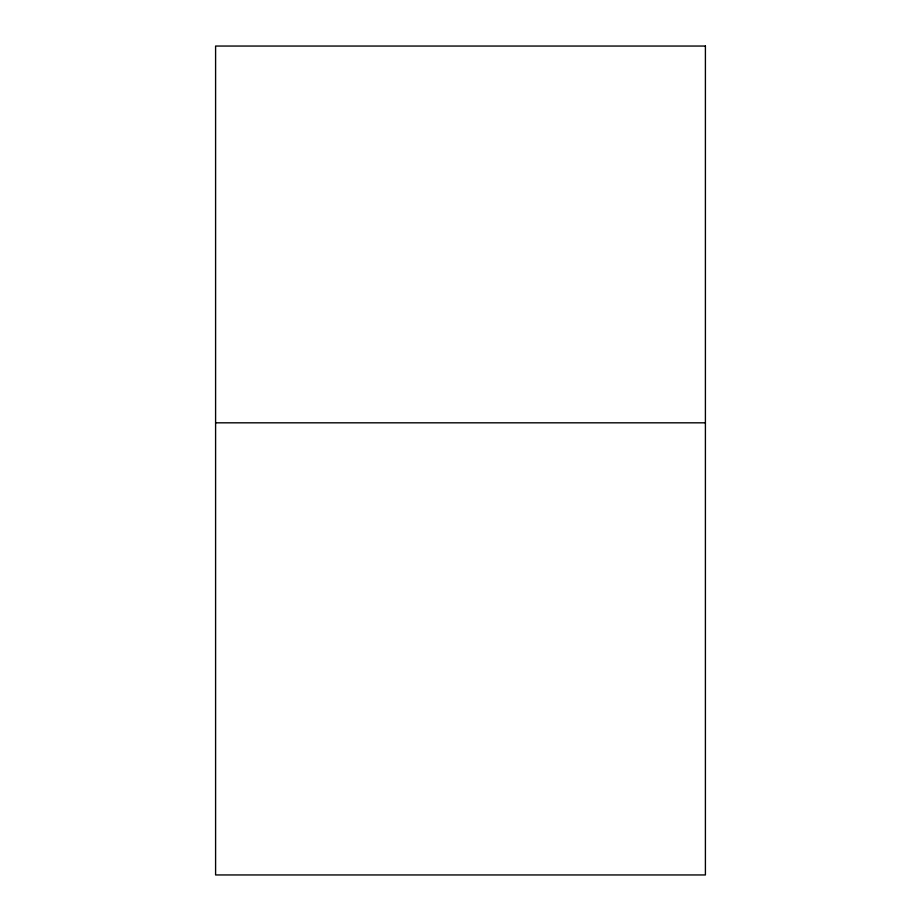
<?xml version="1.0" encoding="UTF-8"?>
<svg xmlns="http://www.w3.org/2000/svg" width="921" height="921" viewBox="0 0 921 921"><rect width="100%" height="100%" fill="white"/><g stroke="black" fill="none" stroke-linecap="round" stroke-linejoin="round"><path stroke-width="1.38" d="M215.595 422.82L705.405 422.82M705.405 46.05L215.595 46.05L215.595 874.95L705.405 874.95L705.405 46.05"/></g></svg>
